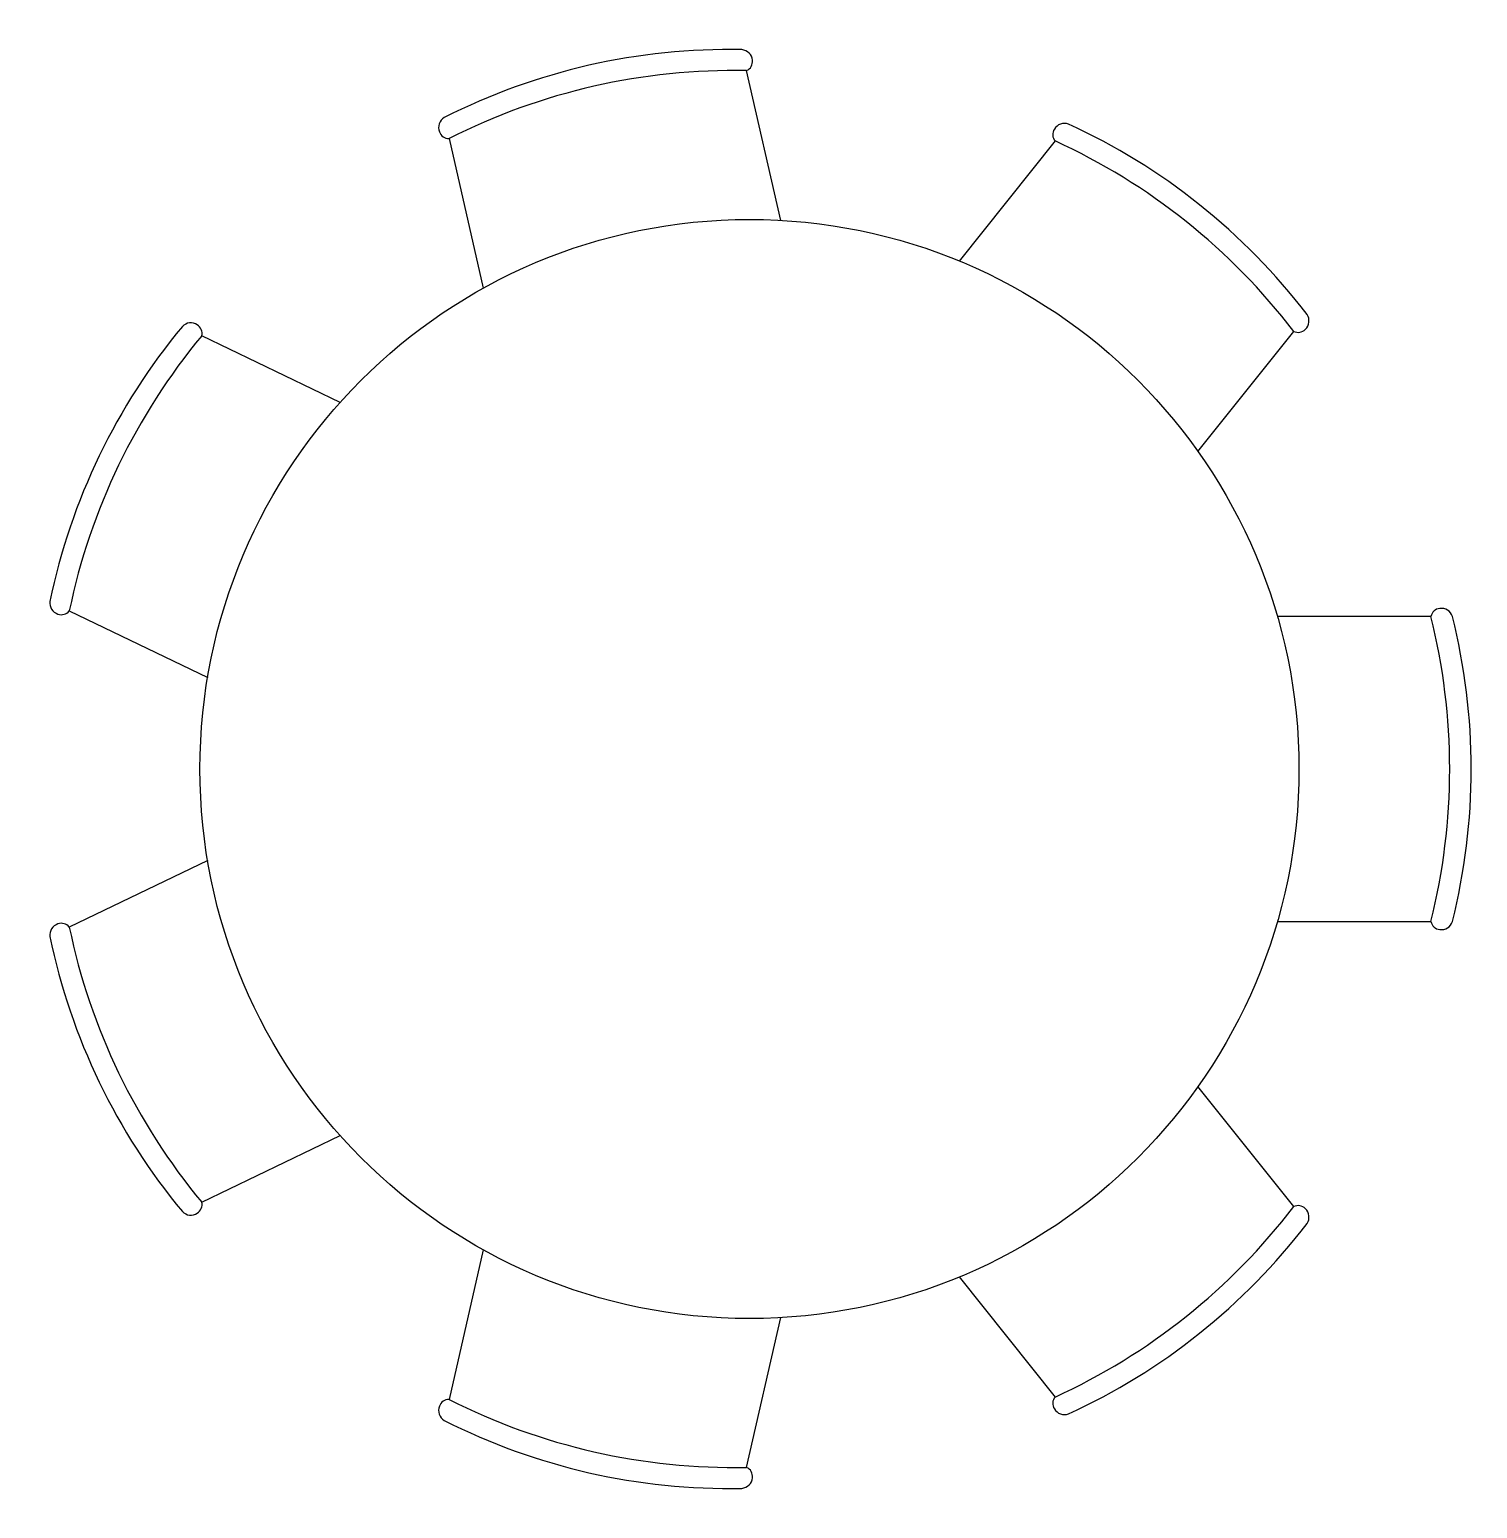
# Model space of a CAD drawing. Header units: inches. Extents: x -47.2 to 47.7, y -48.4 to 48.4.
import ezdxf

# ---------------------------------------------------------------- set-up
doc = ezdxf.new("R2010")
doc.units = ezdxf.units.IN
doc.header["$MEASUREMENT"] = 0

# ---------------------------------------------------------------- blocks, each defined once
blk = doc.blocks.new('*U0')
at = {"linetype": 'Continuous'}
for p, q in [((3.711, 10), (-6.35, 10)), ((-6.35, -10), (3.711, -10))]:
    blk.add_line(p, q, dxfattribs=at)
for centre, radius, start, end in [((4.349, 9.865), 0.652, 95.31191, 168.05001), ((-36.331, 0), 41.272, 345.97798, 14.02201), ((4.403, 9.77), 0.753, 17.80051, 98.66201), ((-34.922, 0), 41.272, 345.97798, 14.02201), ((4.349, -9.865), 0.652, 191.95001, 264.68811), ((4.403, -9.77), 0.753, 261.33801, 342.19954)]:
    blk.add_arc(centre, radius, start, end, dxfattribs=at)
blk = doc.blocks.new('*U1')
at = {"color": 0, "linetype": 'ByBlock', "lineweight": -2, "transparency": 16777216}
for p, rotation in [((-9.108, 39.906), 102.8571428571429), ((25.521, 32.003), 51.42857142857142), ((-36.879, 17.76), 154.2857142857143), ((-36.879, -17.76), 205.7142857142857), ((25.521, -32.003), 308.5714285714286), ((-9.108, -39.906), 257.1428571428571)]:
    blk.add_blockref('*U0', p, dxfattribs=dict(at, rotation=rotation))
blk.add_blockref('*U0', (40.933, 0), dxfattribs=at)

msp = doc.modelspace()

# ---------------------------------------------------------------- linework, layer by layer
at = {"linetype": 'Continuous'}
msp.add_circle((0, 0), 36, dxfattribs=at)

# ---------------------------------------------------------------- block references
msp.add_blockref('*U1', (0, 0))

doc.saveas('drawing.dxf')
